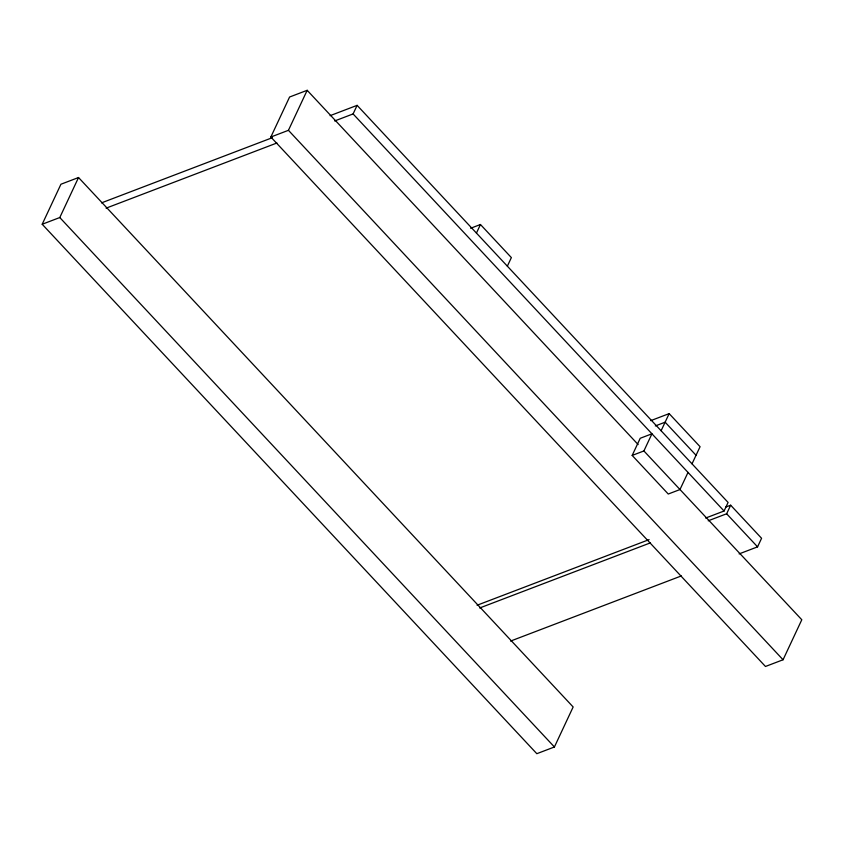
<?xml version="1.0" encoding="UTF-8"?>
<svg xmlns="http://www.w3.org/2000/svg" width="844" height="844" viewBox="0 0 844 844"><rect width="100%" height="100%" fill="white"/><g stroke="black" fill="none" stroke-linecap="round" stroke-linejoin="round"><path stroke-width="1.27" d="M42.2 224.251L60.937 184.235L78.534 177.525L573.15 706.977L554.413 746.982L536.826 753.692L42.2 224.251L59.787 217.541L78.534 177.525M688.008 472.408L679.969 489.552L668.248 494.025L632.177 455.422L643.909 450.949L801.8 619.749L783.063 659.765L765.466 666.475L270.85 137.023L289.587 97.018L307.174 90.308L638.127 444.556M270.85 137.023L288.437 130.314L307.174 90.308M334.667 120.966L353.098 113.929L357.118 105.352L728.087 502.444L724.068 511.01L705.637 518.047M476.438 233.081L480.458 224.504L511.369 257.599L507.349 266.166M632.177 455.422L640.216 438.279L651.937 433.805L643.909 450.949M661.105 430.746L669.155 413.623L700.077 446.708L692.017 463.831M708.211 520.801L726.642 513.774L730.661 505.197L761.573 538.282L757.564 546.859L739.122 553.896M101.512 202.866L272.327 137.699M330.088 115.67L357.118 105.352M106.101 208.151L276.916 142.995M470.625 228.26L480.458 224.504M650.724 420.65L669.155 413.623M655.313 425.946L665.146 422.19L696.057 455.285M725.745 507.075L730.661 505.197M477.071 605.243L649.11 539.611M479.645 607.996L650.46 542.84M510.557 641.081L681.372 575.924M353.098 113.929L724.068 511.01M726.642 513.774L757.564 546.859M288.437 130.314L783.063 659.765M59.787 217.541L554.413 746.982"/></g></svg>
